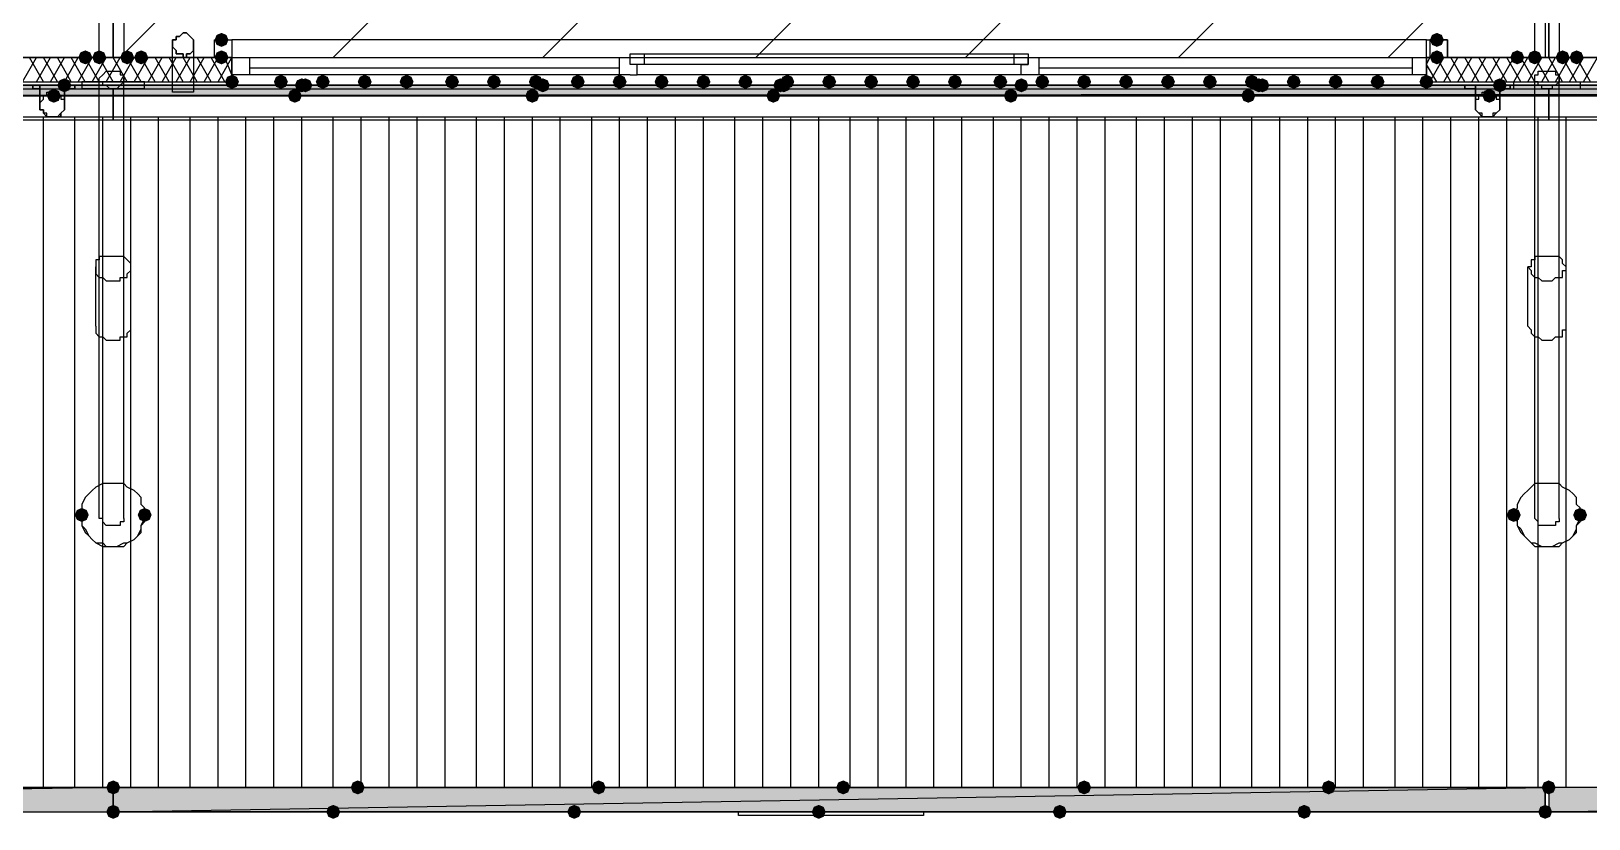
# Model space of a CAD drawing. Header units: millimetres. Extents: x 0 to 420, y 0 to 297.
# Drawn here: x 136.5 to 155.38, y 110.74 to 120.29 of the extents above; entities that cross this region are included whole.
import ezdxf

# ---------------------------------------------------------------- set-up
doc = ezdxf.new("R2010")
doc.units = ezdxf.units.MM
doc.layers.get('0').update_dxf_attribs({"linetype": 'CONTINUOUS'})

msp = doc.modelspace()

# ---------------------------------------------------------------- hatches: boundary and pattern name
at = {"true_color": 0x000007}
for points in [[(138.895667, 120.184333), (138.870796, 120.124537), (138.811, 120.099667), (138.751204, 120.124537), (138.726333, 120.184333), (138.751204, 120.244129), (138.811, 120.269), (138.870796, 120.244129)], [(153.627667, 120.184333), (153.602796, 120.124537), (153.543, 120.099667), (153.483204, 120.124537), (153.458333, 120.184333), (153.483204, 120.244129), (153.543, 120.269), (153.602796, 120.244129)], [(137.244667, 119.972667), (137.219796, 119.912871), (137.16, 119.888), (137.100204, 119.912871), (137.075333, 119.972667), (137.100204, 120.032462), (137.16, 120.057333), (137.219796, 120.032463)], [(137.414, 119.972667), (137.389129, 119.912871), (137.329333, 119.888), (137.269538, 119.912871), (137.244667, 119.972667), (137.269537, 120.032462), (137.329333, 120.057333), (137.389129, 120.032463)], [(137.752667, 119.972667), (137.727796, 119.912871), (137.668, 119.888), (137.608204, 119.912871), (137.583333, 119.972667), (137.608204, 120.032462), (137.668, 120.057333), (137.727796, 120.032463)], [(137.922, 119.972667), (137.897129, 119.912871), (137.837333, 119.888), (137.777538, 119.912871), (137.752667, 119.972667), (137.777537, 120.032462), (137.837333, 120.057333), (137.897129, 120.032463)], [(138.895667, 119.972667), (138.870796, 119.912871), (138.811, 119.888), (138.751204, 119.912871), (138.726333, 119.972667), (138.751204, 120.032462), (138.811, 120.057333), (138.870796, 120.032463)], [(153.627667, 119.972667), (153.602796, 119.912871), (153.543, 119.888), (153.483204, 119.912871), (153.458333, 119.972667), (153.483204, 120.032462), (153.543, 120.057333), (153.602796, 120.032463)], [(154.601333, 119.972667), (154.576462, 119.912871), (154.516667, 119.888), (154.456871, 119.912871), (154.432, 119.972667), (154.456871, 120.032462), (154.516667, 120.057333), (154.576462, 120.032463)], [(154.813, 119.972667), (154.788129, 119.912871), (154.728333, 119.888), (154.668538, 119.912871), (154.643667, 119.972667), (154.668537, 120.032462), (154.728333, 120.057333), (154.788129, 120.032463)], [(155.151667, 119.972667), (155.126796, 119.912871), (155.067, 119.888), (155.007204, 119.912871), (154.982333, 119.972667), (155.007204, 120.032462), (155.067, 120.057333), (155.126796, 120.032463)], [(155.321, 119.972667), (155.296129, 119.912871), (155.236333, 119.888), (155.176538, 119.912871), (155.151667, 119.972667), (155.176537, 120.032462), (155.236333, 120.057333), (155.296129, 120.032463)], [(139.022667, 119.676333), (138.997796, 119.616537), (138.938, 119.591667), (138.878204, 119.616537), (138.853333, 119.676333), (138.878204, 119.736129), (138.938, 119.761), (138.997796, 119.736129)], [(139.615333, 119.676333), (139.590463, 119.616537), (139.530667, 119.591667), (139.470871, 119.616537), (139.446, 119.676333), (139.470871, 119.736129), (139.530667, 119.761), (139.590462, 119.736129)], [(140.123333, 119.676333), (140.098463, 119.616537), (140.038667, 119.591667), (139.978871, 119.616537), (139.954, 119.676333), (139.978871, 119.736129), (140.038667, 119.761), (140.098462, 119.736129)], [(140.631333, 119.676333), (140.606462, 119.616537), (140.546667, 119.591667), (140.486871, 119.616537), (140.462, 119.676333), (140.486871, 119.736129), (140.546667, 119.761), (140.606462, 119.736129)], [(141.139333, 119.676333), (141.114463, 119.616537), (141.054667, 119.591667), (140.994871, 119.616537), (140.97, 119.676333), (140.994871, 119.736129), (141.054667, 119.761), (141.114462, 119.736129)], [(141.689667, 119.676333), (141.664796, 119.616537), (141.605, 119.591667), (141.545204, 119.616537), (141.520333, 119.676333), (141.545204, 119.736129), (141.605, 119.761), (141.664796, 119.736129)], [(142.197667, 119.676333), (142.172796, 119.616537), (142.113, 119.591667), (142.053204, 119.616537), (142.028333, 119.676333), (142.053204, 119.736129), (142.113, 119.761), (142.172796, 119.736129)], [(142.705667, 119.676333), (142.680796, 119.616537), (142.621, 119.591667), (142.561204, 119.616537), (142.536333, 119.676333), (142.561204, 119.736129), (142.621, 119.761), (142.680796, 119.736129)], [(143.213667, 119.676333), (143.188796, 119.616537), (143.129, 119.591667), (143.069204, 119.616537), (143.044333, 119.676333), (143.069204, 119.736129), (143.129, 119.761), (143.188796, 119.736129)], [(143.721667, 119.676333), (143.696796, 119.616537), (143.637, 119.591667), (143.577204, 119.616537), (143.552333, 119.676333), (143.577204, 119.736129), (143.637, 119.761), (143.696796, 119.736129)], [(144.229667, 119.676333), (144.204796, 119.616537), (144.145, 119.591667), (144.085204, 119.616537), (144.060333, 119.676333), (144.085204, 119.736129), (144.145, 119.761), (144.204796, 119.736129)], [(144.737667, 119.676333), (144.712796, 119.616537), (144.653, 119.591667), (144.593204, 119.616537), (144.568333, 119.676333), (144.593204, 119.736129), (144.653, 119.761), (144.712796, 119.736129)], [(145.245667, 119.676333), (145.220796, 119.616537), (145.161, 119.591667), (145.101204, 119.616537), (145.076333, 119.676333), (145.101204, 119.736129), (145.161, 119.761), (145.220796, 119.736129)], [(145.753667, 119.676333), (145.728796, 119.616537), (145.669, 119.591667), (145.609204, 119.616537), (145.584333, 119.676333), (145.609204, 119.736129), (145.669, 119.761), (145.728796, 119.736129)], [(146.261667, 119.676333), (146.236796, 119.616537), (146.177, 119.591667), (146.117204, 119.616537), (146.092333, 119.676333), (146.117204, 119.736129), (146.177, 119.761), (146.236796, 119.736129)], [(146.769667, 119.676333), (146.744796, 119.616537), (146.685, 119.591667), (146.625204, 119.616537), (146.600333, 119.676333), (146.625204, 119.736129), (146.685, 119.761), (146.744796, 119.736129)], [(147.277667, 119.676333), (147.252796, 119.616537), (147.193, 119.591667), (147.133204, 119.616537), (147.108333, 119.676333), (147.133204, 119.736129), (147.193, 119.761), (147.252796, 119.736129)], [(147.785667, 119.676333), (147.760796, 119.616537), (147.701, 119.591667), (147.641204, 119.616537), (147.616333, 119.676333), (147.641204, 119.736129), (147.701, 119.761), (147.760796, 119.736129)], [(148.336, 119.676333), (148.311129, 119.616537), (148.251333, 119.591667), (148.191538, 119.616537), (148.166667, 119.676333), (148.191537, 119.736129), (148.251333, 119.761), (148.311129, 119.736129)], [(148.844, 119.676333), (148.819129, 119.616537), (148.759333, 119.591667), (148.699538, 119.616537), (148.674667, 119.676333), (148.699537, 119.736129), (148.759333, 119.761), (148.819129, 119.736129)], [(149.352, 119.676333), (149.327129, 119.616537), (149.267333, 119.591667), (149.207538, 119.616537), (149.182667, 119.676333), (149.207537, 119.736129), (149.267333, 119.761), (149.327129, 119.736129)], [(149.86, 119.676333), (149.835129, 119.616537), (149.775333, 119.591667), (149.715538, 119.616537), (149.690667, 119.676333), (149.715537, 119.736129), (149.775333, 119.761), (149.835129, 119.736129)], [(150.368, 119.676333), (150.343129, 119.616537), (150.283333, 119.591667), (150.223538, 119.616537), (150.198667, 119.676333), (150.223537, 119.736129), (150.283333, 119.761), (150.343129, 119.736129)], [(150.876, 119.676333), (150.851129, 119.616537), (150.791333, 119.591667), (150.731538, 119.616537), (150.706667, 119.676333), (150.731537, 119.736129), (150.791333, 119.761), (150.851129, 119.736129)], [(151.384, 119.676333), (151.359129, 119.616537), (151.299333, 119.591667), (151.239538, 119.616537), (151.214667, 119.676333), (151.239537, 119.736129), (151.299333, 119.761), (151.359129, 119.736129)], [(151.892, 119.676333), (151.867129, 119.616537), (151.807333, 119.591667), (151.747538, 119.616537), (151.722667, 119.676333), (151.747537, 119.736129), (151.807333, 119.761), (151.867129, 119.736129)], [(152.4, 119.676333), (152.375129, 119.616537), (152.315333, 119.591667), (152.255538, 119.616537), (152.230667, 119.676333), (152.255537, 119.736129), (152.315333, 119.761), (152.375129, 119.736129)], [(152.908, 119.676333), (152.883129, 119.616537), (152.823333, 119.591667), (152.763537, 119.616537), (152.738667, 119.676333), (152.763537, 119.736129), (152.823333, 119.761), (152.883129, 119.736129)], [(153.500667, 119.676333), (153.475796, 119.616537), (153.416, 119.591667), (153.356204, 119.616537), (153.331333, 119.676333), (153.356204, 119.736129), (153.416, 119.761), (153.475796, 119.736129)], [(137.202333, 114.427), (137.177462, 114.367204), (137.117667, 114.342333), (137.057871, 114.367204), (137.033, 114.427), (137.057871, 114.486796), (137.117667, 114.511667), (137.177462, 114.486796)], [(137.964333, 114.427), (137.939463, 114.367204), (137.879667, 114.342333), (137.819871, 114.367204), (137.795, 114.427), (137.819871, 114.486796), (137.879667, 114.511667), (137.939462, 114.486796)], [(154.559, 114.427), (154.534129, 114.367204), (154.474333, 114.342333), (154.414537, 114.367204), (154.389667, 114.427), (154.414537, 114.486796), (154.474333, 114.511667), (154.534129, 114.486796)], [(155.363333, 114.427), (155.338462, 114.367204), (155.278667, 114.342333), (155.218871, 114.367204), (155.194, 114.427), (155.218871, 114.486796), (155.278667, 114.511667), (155.338462, 114.486796)]]:
    msp.add_hatch(color=0, dxfattribs=at).paths.add_polyline_path(points, flags=0)
at = {"true_color": 0x0000fe}
for points in [[(136.990667, 119.634), (136.965796, 119.574204), (136.906, 119.549333), (136.846204, 119.574204), (136.821333, 119.634), (136.846204, 119.693796), (136.906, 119.718667), (136.965796, 119.693796)], [(136.990667, 119.634), (136.965796, 119.574204), (136.906, 119.549333), (136.846204, 119.574204), (136.821333, 119.634), (136.846204, 119.693796), (136.906, 119.718667), (136.965796, 119.693796)], [(136.990667, 119.634), (136.965796, 119.574204), (136.906, 119.549333), (136.846204, 119.574204), (136.821333, 119.634), (136.846204, 119.693796), (136.906, 119.718667), (136.965796, 119.693796)], [(139.869333, 119.634), (139.844463, 119.574204), (139.784667, 119.549333), (139.724871, 119.574204), (139.7, 119.634), (139.724871, 119.693796), (139.784667, 119.718667), (139.844462, 119.693796)], [(139.911667, 119.634), (139.886796, 119.574204), (139.827, 119.549333), (139.767204, 119.574204), (139.742333, 119.634), (139.767204, 119.693796), (139.827, 119.718667), (139.886796, 119.693796)], [(139.911667, 119.634), (139.886796, 119.574204), (139.827, 119.549333), (139.767204, 119.574204), (139.742333, 119.634), (139.767204, 119.693796), (139.827, 119.718667), (139.886796, 119.693796)], [(142.790333, 119.634), (142.765463, 119.574204), (142.705667, 119.549333), (142.645871, 119.574204), (142.621, 119.634), (142.645871, 119.693796), (142.705667, 119.718667), (142.765462, 119.693796)], [(142.790333, 119.634), (142.765463, 119.574204), (142.705667, 119.549333), (142.645871, 119.574204), (142.621, 119.634), (142.645871, 119.693796), (142.705667, 119.718667), (142.765462, 119.693796)], [(142.790333, 119.634), (142.765463, 119.574204), (142.705667, 119.549333), (142.645871, 119.574204), (142.621, 119.634), (142.645871, 119.693796), (142.705667, 119.718667), (142.765462, 119.693796)], [(145.669, 119.634), (145.644129, 119.574204), (145.584333, 119.549333), (145.524538, 119.574204), (145.499667, 119.634), (145.524537, 119.693796), (145.584333, 119.718667), (145.644129, 119.693796)], [(145.711333, 119.634), (145.686462, 119.574204), (145.626667, 119.549333), (145.566871, 119.574204), (145.542, 119.634), (145.566871, 119.693796), (145.626667, 119.718667), (145.686462, 119.693796)], [(145.711333, 119.634), (145.686462, 119.574204), (145.626667, 119.549333), (145.566871, 119.574204), (145.542, 119.634), (145.566871, 119.693796), (145.626667, 119.718667), (145.686462, 119.693796)], [(148.59, 119.634), (148.565129, 119.574204), (148.505333, 119.549333), (148.445538, 119.574204), (148.420667, 119.634), (148.445537, 119.693796), (148.505333, 119.718667), (148.565129, 119.693796)], [(148.59, 119.634), (148.565129, 119.574204), (148.505333, 119.549333), (148.445538, 119.574204), (148.420667, 119.634), (148.445537, 119.693796), (148.505333, 119.718667), (148.565129, 119.693796)], [(148.59, 119.634), (148.565129, 119.574204), (148.505333, 119.549333), (148.445538, 119.574204), (148.420667, 119.634), (148.445537, 119.693796), (148.505333, 119.718667), (148.565129, 119.693796)], [(151.468667, 119.634), (151.443796, 119.574204), (151.384, 119.549333), (151.324204, 119.574204), (151.299333, 119.634), (151.324204, 119.693796), (151.384, 119.718667), (151.443796, 119.693796)], [(151.511, 119.634), (151.486129, 119.574204), (151.426333, 119.549333), (151.366538, 119.574204), (151.341667, 119.634), (151.366537, 119.693796), (151.426333, 119.718667), (151.486129, 119.693796)], [(151.511, 119.634), (151.486129, 119.574204), (151.426333, 119.549333), (151.366538, 119.574204), (151.341667, 119.634), (151.366537, 119.693796), (151.426333, 119.718667), (151.486129, 119.693796)], [(154.389667, 119.634), (154.364796, 119.574204), (154.305, 119.549333), (154.245204, 119.574204), (154.220333, 119.634), (154.245204, 119.693796), (154.305, 119.718667), (154.364796, 119.693796)], [(154.389667, 119.634), (154.364796, 119.574204), (154.305, 119.549333), (154.245204, 119.574204), (154.220333, 119.634), (154.245204, 119.693796), (154.305, 119.718667), (154.364796, 119.693796)], [(154.389667, 119.634), (154.364796, 119.574204), (154.305, 119.549333), (154.245204, 119.574204), (154.220333, 119.634), (154.245204, 119.693796), (154.305, 119.718667), (154.364796, 119.693796)], [(136.863667, 119.507), (136.838796, 119.447204), (136.779, 119.422333), (136.719204, 119.447204), (136.694333, 119.507), (136.719204, 119.566796), (136.779, 119.591667), (136.838796, 119.566796)], [(139.784667, 119.507), (139.759796, 119.447204), (139.7, 119.422333), (139.640204, 119.447204), (139.615333, 119.507), (139.640204, 119.566796), (139.7, 119.591667), (139.759796, 119.566796)], [(142.663333, 119.507), (142.638463, 119.447204), (142.578667, 119.422333), (142.518871, 119.447204), (142.494, 119.507), (142.518871, 119.566796), (142.578667, 119.591667), (142.638462, 119.566796)], [(145.584333, 119.507), (145.559463, 119.447204), (145.499667, 119.422333), (145.439871, 119.447204), (145.415, 119.507), (145.439871, 119.566796), (145.499667, 119.591667), (145.559462, 119.566796)], [(148.463, 119.507), (148.438129, 119.447204), (148.378333, 119.422333), (148.318537, 119.447204), (148.293667, 119.507), (148.318537, 119.566796), (148.378333, 119.591667), (148.438129, 119.566796)], [(151.341667, 119.507), (151.316796, 119.447204), (151.257, 119.422333), (151.197204, 119.447204), (151.172333, 119.507), (151.197204, 119.566796), (151.257, 119.591667), (151.316796, 119.566796)], [(154.262667, 119.507), (154.237796, 119.447204), (154.178, 119.422333), (154.118204, 119.447204), (154.093333, 119.507), (154.118204, 119.566796), (154.178, 119.591667), (154.237796, 119.566796)], [(137.583333, 111.125), (137.558463, 111.065204), (137.498667, 111.040333), (137.438871, 111.065204), (137.414, 111.125), (137.438871, 111.184796), (137.498667, 111.209667), (137.558462, 111.184796)], [(137.583333, 111.125), (137.558463, 111.065204), (137.498667, 111.040333), (137.438871, 111.065204), (137.414, 111.125), (137.438871, 111.184796), (137.498667, 111.209667), (137.558462, 111.184796)], [(140.546667, 111.125), (140.521796, 111.065204), (140.462, 111.040333), (140.402204, 111.065204), (140.377333, 111.125), (140.402204, 111.184796), (140.462, 111.209667), (140.521796, 111.184796)], [(143.467667, 111.125), (143.442796, 111.065204), (143.383, 111.040333), (143.323204, 111.065204), (143.298333, 111.125), (143.323204, 111.184796), (143.383, 111.209667), (143.442796, 111.184796)], [(146.431, 111.125), (146.406129, 111.065204), (146.346333, 111.040333), (146.286538, 111.065204), (146.261667, 111.125), (146.286537, 111.184796), (146.346333, 111.209667), (146.406129, 111.184796)], [(149.352, 111.125), (149.327129, 111.065204), (149.267333, 111.040333), (149.207538, 111.065204), (149.182667, 111.125), (149.207537, 111.184796), (149.267333, 111.209667), (149.327129, 111.184796)], [(152.315333, 111.125), (152.290462, 111.065204), (152.230667, 111.040333), (152.170871, 111.065204), (152.146, 111.125), (152.170871, 111.184796), (152.230667, 111.209667), (152.290462, 111.184796)], [(154.982333, 111.125), (154.957462, 111.065204), (154.897667, 111.040333), (154.837871, 111.065204), (154.813, 111.125), (154.837871, 111.184796), (154.897667, 111.209667), (154.957462, 111.184796)], [(154.982333, 111.125), (154.957462, 111.065204), (154.897667, 111.040333), (154.837871, 111.065204), (154.813, 111.125), (154.837871, 111.184796), (154.897667, 111.209667), (154.957462, 111.184796)], [(137.583333, 110.828667), (137.558463, 110.768871), (137.498667, 110.744), (137.438871, 110.768871), (137.414, 110.828667), (137.438871, 110.888462), (137.498667, 110.913333), (137.558462, 110.888463)], [(137.583333, 110.828667), (137.558463, 110.768871), (137.498667, 110.744), (137.438871, 110.768871), (137.414, 110.828667), (137.438871, 110.888462), (137.498667, 110.913333), (137.558462, 110.888463)], [(140.250333, 110.828667), (140.225463, 110.768871), (140.165667, 110.744), (140.105871, 110.768871), (140.081, 110.828667), (140.105871, 110.888462), (140.165667, 110.913333), (140.225462, 110.888463)], [(143.171333, 110.828667), (143.146462, 110.768871), (143.086667, 110.744), (143.026871, 110.768871), (143.002, 110.828667), (143.026871, 110.888462), (143.086667, 110.913333), (143.146462, 110.888463)], [(146.134667, 110.828667), (146.109796, 110.768871), (146.05, 110.744), (145.990204, 110.768871), (145.965333, 110.828667), (145.990204, 110.888462), (146.05, 110.913333), (146.109796, 110.888463)], [(149.055667, 110.828667), (149.030796, 110.768871), (148.971, 110.744), (148.911204, 110.768871), (148.886333, 110.828667), (148.911204, 110.888462), (148.971, 110.913333), (149.030796, 110.888463)], [(152.019, 110.828667), (151.994129, 110.768871), (151.934333, 110.744), (151.874538, 110.768871), (151.849667, 110.828667), (151.874537, 110.888462), (151.934333, 110.913333), (151.994129, 110.888463)], [(154.94, 110.828667), (154.915129, 110.768871), (154.855333, 110.744), (154.795538, 110.768871), (154.770667, 110.828667), (154.795537, 110.888462), (154.855333, 110.913333), (154.915129, 110.888463)]]:
    msp.add_hatch(color=0, dxfattribs=at).paths.add_polyline_path(points, flags=0)
at = {"true_color": 0x000007}
h = msp.add_hatch(color=0, dxfattribs=at)
h.paths.add_polyline_path([(381.550333, 119.507), (119.507, 119.507), (381.550333, 119.634)], flags=0)
h.paths.add_polyline_path([(119.507, 119.507), (381.550333, 119.634), (119.507, 119.634)], flags=0)
h = msp.add_hatch(color=0, dxfattribs=at)
h.paths.add_polyline_path([(119.507, 111.125), (137.498667, 111.125), (119.507, 110.828667)], flags=0)
h.paths.add_polyline_path([(137.498667, 111.125), (119.507, 110.828667), (137.498667, 110.828667)], flags=0)
h = msp.add_hatch(color=0, dxfattribs=at)
h.paths.add_polyline_path([(154.855333, 110.828667), (137.498667, 110.828667), (154.855333, 111.125)], flags=0)
h.paths.add_polyline_path([(137.498667, 110.828667), (154.855333, 111.125), (137.498667, 111.125)], flags=0)
h = msp.add_hatch(color=0, dxfattribs=at)
h.paths.add_polyline_path([(172.254333, 110.828667), (154.897667, 110.828667), (172.254333, 111.125)], flags=0)
h.paths.add_polyline_path([(154.897667, 110.828667), (172.254333, 111.125), (154.897667, 111.125)], flags=0)

# ---------------------------------------------------------------- linework, layer by layer
at = {"color": 0, "true_color": 0x000007}
for points in [[(392.938, 236.601), (258.868333, 236.601), (258.868333, 205.613), (242.189, 205.613), (242.189, 236.601), (108.161667, 236.601), (108.161667, 119.972667), (242.189, 119.972667), (242.189, 150.960667), (258.868333, 150.960667), (258.868333, 119.972667), (392.938, 119.972667)], [(137.837333, 120.692333), (137.117667, 120.692333), (137.117667, 120.65), (137.498667, 120.65), (137.498667, 119.972667), (137.117667, 119.972667), (137.837333, 119.972667), (137.498667, 119.972667), (137.498667, 120.65), (137.837333, 120.65)], [(155.236333, 120.692333), (154.516667, 120.692333), (154.516667, 120.65), (154.855333, 120.65), (154.855333, 119.972667), (154.516667, 119.972667), (155.236333, 119.972667), (154.897667, 119.972667), (154.897667, 120.65), (155.236333, 120.65)], [(138.472333, 120.142), (138.472333, 120.184333), (138.43, 120.226667), (138.387667, 120.269), (138.345333, 120.269), (138.303, 120.226667), (138.260667, 120.226667), (138.260667, 120.184333), (138.218333, 120.184333), (138.218333, 120.142), (138.218333, 120.099667), (138.260667, 120.057333), (138.260667, 120.015), (138.303, 120.015), (138.345333, 120.015), (138.345333, 119.972667), (138.387667, 119.972667), (138.387667, 120.015), (138.43, 120.015), (138.472333, 120.057333), (138.472333, 120.099667), (138.472333, 120.142), (138.472333, 120.099667), (138.472333, 120.057333), (138.43, 120.015), (138.387667, 120.015), (138.387667, 119.972667), (138.345333, 119.972667), (138.345333, 120.015), (138.303, 120.015), (138.260667, 120.015), (138.260667, 120.057333), (138.218333, 120.099667), (138.218333, 120.142), (138.218333, 120.184333), (138.260667, 120.184333), (138.260667, 120.226667), (138.303, 120.226667), (138.345333, 120.269), (138.387667, 120.269), (138.43, 120.226667), (138.472333, 120.184333)], [(138.218333, 120.142), (138.218333, 120.184333), (138.260667, 120.184333), (138.260667, 120.226667), (138.303, 120.226667), (138.345333, 120.269), (138.387667, 120.269), (138.43, 120.226667), (138.472333, 120.184333), (138.472333, 120.142), (138.472333, 120.099667), (138.472333, 120.057333), (138.43, 120.015), (138.387667, 120.015), (138.387667, 119.972667), (138.345333, 119.972667), (138.345333, 120.015), (138.303, 120.015), (138.260667, 120.015), (138.260667, 120.057333), (138.218333, 120.099667)], [(138.726333, 120.184333), (138.938, 120.184333), (138.938, 119.972667), (138.726333, 119.972667), (138.726333, 120.184333), (138.938, 120.184333), (138.938, 119.972667), (138.726333, 119.972667)], [(153.416, 120.184333), (153.67, 120.184333), (153.67, 119.972667), (153.416, 119.972667)], [(153.458333, 120.184333), (153.458333, 119.972667), (153.67, 119.972667), (153.67, 120.184333)], [(138.938, 119.972667), (138.938, 119.761)], [(143.764, 120.015), (143.933333, 120.015), (143.933333, 119.888), (143.764, 119.888)], [(148.59, 119.888), (148.420667, 119.888), (148.420667, 120.015), (148.59, 120.015)], [(153.416, 119.972667), (153.416, 119.761)], [(137.498667, 119.803333), (137.541, 119.803333), (137.583333, 119.803333), (137.583333, 119.761), (137.625667, 119.761), (137.625667, 119.718667), (137.625667, 119.676333), (137.583333, 119.634), (137.541, 119.591667), (137.498667, 119.591667), (137.456333, 119.591667), (137.414, 119.634), (137.371667, 119.634), (137.371667, 119.676333), (137.329333, 119.676333), (137.329333, 119.718667), (137.371667, 119.761), (137.414, 119.803333), (137.456333, 119.803333)], [(154.897667, 119.803333), (154.94, 119.803333), (154.982333, 119.803333), (154.982333, 119.761), (155.024667, 119.761), (155.024667, 119.718667), (155.024667, 119.676333), (154.982333, 119.634), (154.94, 119.634), (154.94, 119.591667), (154.897667, 119.591667), (154.855333, 119.591667), (154.813, 119.591667), (154.813, 119.634), (154.770667, 119.634), (154.770667, 119.676333), (154.728333, 119.676333), (154.728333, 119.718667), (154.728333, 119.761), (154.770667, 119.761), (154.770667, 119.803333), (154.813, 119.803333), (154.855333, 119.803333)], [(381.550333, 119.507), (119.507, 119.507), (381.550333, 119.634)], [(119.507, 119.507), (381.550333, 119.634), (119.507, 119.634)], [(119.507, 119.591667), (137.498667, 119.591667), (137.498667, 119.210667), (119.507, 119.210667)], [(137.033, 119.634), (137.033, 119.591667), (136.906, 119.591667), (136.906, 119.38), (136.906, 119.337667), (136.863667, 119.295333), (136.863667, 119.253), (136.821333, 119.253), (136.779, 119.253), (136.736667, 119.253), (136.694333, 119.253), (136.652, 119.295333), (136.652, 119.337667), (136.609667, 119.337667), (136.609667, 119.38), (136.609667, 119.591667), (136.525, 119.591667), (136.525, 119.634), (136.609667, 119.634), (136.609667, 119.38), (136.609667, 119.337667), (136.652, 119.337667), (136.652, 119.295333), (136.694333, 119.253), (136.736667, 119.253), (136.779, 119.253), (136.821333, 119.253), (136.863667, 119.253), (136.863667, 119.295333), (136.906, 119.337667), (136.906, 119.38), (136.906, 119.634), (137.033, 119.634), (137.033, 119.591667), (136.906, 119.591667), (136.906, 119.38), (136.906, 119.337667), (136.863667, 119.295333), (136.863667, 119.253), (136.821333, 119.253), (136.779, 119.253), (136.736667, 119.253), (136.694333, 119.253), (136.652, 119.295333), (136.652, 119.337667), (136.609667, 119.337667), (136.609667, 119.38), (136.609667, 119.591667), (136.525, 119.591667), (136.525, 119.634), (136.609667, 119.634), (136.609667, 119.38), (136.609667, 119.337667), (136.652, 119.337667), (136.652, 119.295333), (136.694333, 119.253), (136.736667, 119.253), (136.779, 119.253), (136.821333, 119.253), (136.863667, 119.253), (136.863667, 119.295333), (136.906, 119.337667), (136.906, 119.38), (136.906, 119.634), (137.033, 119.634), (136.906, 119.634), (136.906, 119.38), (136.906, 119.337667), (136.863667, 119.295333), (136.863667, 119.253), (136.821333, 119.253), (136.779, 119.253), (136.736667, 119.253), (136.694333, 119.253), (136.652, 119.295333), (136.652, 119.337667), (136.609667, 119.337667), (136.609667, 119.38), (136.609667, 119.634), (136.525, 119.634), (136.525, 119.591667), (136.609667, 119.591667), (136.609667, 119.38), (136.609667, 119.337667), (136.652, 119.337667), (136.652, 119.295333), (136.694333, 119.253), (136.736667, 119.253), (136.779, 119.253), (136.821333, 119.253), (136.863667, 119.253), (136.863667, 119.295333), (136.906, 119.337667), (136.906, 119.38), (136.906, 119.591667), (137.033, 119.591667)], [(137.033, 119.634), (137.033, 119.591667), (136.906, 119.591667), (136.906, 119.38), (136.906, 119.337667), (136.863667, 119.295333), (136.863667, 119.253), (136.821333, 119.253), (136.779, 119.253), (136.736667, 119.253), (136.694333, 119.253), (136.652, 119.295333), (136.652, 119.337667), (136.609667, 119.337667), (136.609667, 119.38), (136.609667, 119.591667), (136.525, 119.591667), (136.525, 119.634), (136.609667, 119.634), (136.609667, 119.38), (136.609667, 119.337667), (136.652, 119.337667), (136.652, 119.295333), (136.694333, 119.253), (136.736667, 119.253), (136.779, 119.253), (136.821333, 119.253), (136.863667, 119.253), (136.863667, 119.295333), (136.906, 119.337667), (136.906, 119.38), (136.906, 119.634), (137.033, 119.634), (137.033, 119.591667), (136.906, 119.591667), (136.906, 119.38), (136.906, 119.337667), (136.863667, 119.295333), (136.863667, 119.253), (136.821333, 119.253), (136.779, 119.253), (136.736667, 119.253), (136.694333, 119.253), (136.652, 119.295333), (136.652, 119.337667), (136.609667, 119.337667), (136.609667, 119.38), (136.609667, 119.591667), (136.525, 119.591667), (136.525, 119.634), (136.609667, 119.634), (136.609667, 119.38), (136.609667, 119.337667), (136.652, 119.337667), (136.652, 119.295333), (136.694333, 119.253), (136.736667, 119.253), (136.779, 119.253), (136.821333, 119.253), (136.863667, 119.253), (136.863667, 119.295333), (136.906, 119.337667), (136.906, 119.38), (136.906, 119.634), (137.033, 119.634), (136.906, 119.634), (136.906, 119.38), (136.906, 119.337667), (136.863667, 119.295333), (136.863667, 119.253), (136.821333, 119.253), (136.779, 119.253), (136.736667, 119.253), (136.694333, 119.253), (136.652, 119.295333), (136.652, 119.337667), (136.609667, 119.337667), (136.609667, 119.38), (136.609667, 119.634), (136.525, 119.634), (136.525, 119.591667), (136.609667, 119.591667), (136.609667, 119.38), (136.609667, 119.337667), (136.652, 119.337667), (136.652, 119.295333), (136.694333, 119.253), (136.736667, 119.253), (136.779, 119.253), (136.821333, 119.253), (136.863667, 119.253), (136.863667, 119.295333), (136.906, 119.337667), (136.906, 119.38), (136.906, 119.591667), (137.033, 119.591667)], [(136.906, 119.38), (136.906, 119.337667), (136.863667, 119.295333), (136.821333, 119.253), (136.779, 119.253), (136.736667, 119.253), (136.694333, 119.253), (136.694333, 119.295333), (136.652, 119.295333), (136.652, 119.337667), (136.609667, 119.337667), (136.609667, 119.38), (136.609667, 119.422333), (136.652, 119.464667), (136.652, 119.507), (136.694333, 119.507), (136.694333, 119.549333), (136.736667, 119.549333), (136.779, 119.549333), (136.821333, 119.549333), (136.863667, 119.507), (136.863667, 119.464667), (136.906, 119.464667), (136.906, 119.422333)], [(136.609667, 119.38), (136.609667, 119.422333), (136.652, 119.464667), (136.652, 119.507), (136.694333, 119.507), (136.694333, 119.549333), (136.736667, 119.549333), (136.779, 119.549333), (136.821333, 119.549333), (136.863667, 119.507), (136.863667, 119.464667), (136.906, 119.464667), (136.906, 119.422333), (136.906, 119.38), (136.906, 119.337667), (136.863667, 119.295333), (136.821333, 119.253), (136.779, 119.253), (136.736667, 119.253), (136.694333, 119.253), (136.694333, 119.295333), (136.652, 119.295333), (136.652, 119.337667), (136.609667, 119.337667)], [(136.609667, 119.38), (136.609667, 119.422333), (136.652, 119.464667), (136.652, 119.507), (136.694333, 119.507), (136.694333, 119.549333), (136.736667, 119.549333), (136.779, 119.549333), (136.821333, 119.549333), (136.863667, 119.507), (136.863667, 119.464667), (136.906, 119.464667), (136.906, 119.422333), (136.906, 119.38), (136.906, 119.337667), (136.863667, 119.295333), (136.821333, 119.253), (136.779, 119.253), (136.736667, 119.253), (136.694333, 119.253), (136.694333, 119.295333), (136.652, 119.295333), (136.652, 119.337667), (136.609667, 119.337667)], [(137.498667, 119.591667), (154.897667, 119.591667), (154.897667, 119.210667), (137.498667, 119.210667)], [(138.472333, 119.591667), (138.472333, 119.549333), (138.43, 119.549333), (138.387667, 119.549333), (138.345333, 119.549333), (138.303, 119.549333), (138.260667, 119.549333), (138.218333, 119.549333), (138.218333, 119.591667), (138.260667, 119.591667), (138.303, 119.591667), (138.345333, 119.591667), (138.387667, 119.591667), (138.43, 119.591667)], [(154.432, 119.634), (154.432, 119.591667), (154.305, 119.591667), (154.305, 119.38), (154.305, 119.337667), (154.262667, 119.295333), (154.220333, 119.253), (154.178, 119.253), (154.135667, 119.253), (154.093333, 119.253), (154.051, 119.295333), (154.008667, 119.337667), (154.008667, 119.38), (154.008667, 119.591667), (153.881667, 119.591667), (153.881667, 119.634), (154.008667, 119.634), (154.008667, 119.38), (154.008667, 119.337667), (154.051, 119.295333), (154.093333, 119.253), (154.135667, 119.253), (154.178, 119.253), (154.220333, 119.253), (154.262667, 119.295333), (154.305, 119.337667), (154.305, 119.38), (154.305, 119.634), (154.432, 119.634), (154.432, 119.591667), (154.305, 119.591667), (154.305, 119.38), (154.305, 119.337667), (154.262667, 119.295333), (154.220333, 119.253), (154.178, 119.253), (154.135667, 119.253), (154.093333, 119.253), (154.051, 119.295333), (154.008667, 119.337667), (154.008667, 119.38), (154.008667, 119.591667), (153.881667, 119.591667), (153.881667, 119.634), (154.008667, 119.634), (154.008667, 119.38), (154.008667, 119.337667), (154.051, 119.295333), (154.093333, 119.253), (154.135667, 119.253), (154.178, 119.253), (154.220333, 119.253), (154.262667, 119.295333), (154.305, 119.337667), (154.305, 119.38), (154.305, 119.634), (154.432, 119.634), (154.305, 119.634), (154.305, 119.38), (154.305, 119.337667), (154.262667, 119.295333), (154.220333, 119.253), (154.178, 119.253), (154.135667, 119.253), (154.093333, 119.253), (154.051, 119.295333), (154.008667, 119.337667), (154.008667, 119.38), (154.008667, 119.634), (153.881667, 119.634), (153.881667, 119.591667), (154.008667, 119.591667), (154.008667, 119.38), (154.008667, 119.337667), (154.051, 119.295333), (154.093333, 119.253), (154.135667, 119.253), (154.178, 119.253), (154.220333, 119.253), (154.262667, 119.295333), (154.305, 119.337667), (154.305, 119.38), (154.305, 119.591667), (154.432, 119.591667)], [(154.305, 119.38), (154.305, 119.337667), (154.262667, 119.295333), (154.220333, 119.295333), (154.220333, 119.253), (154.178, 119.253), (154.135667, 119.253), (154.093333, 119.253), (154.093333, 119.295333), (154.051, 119.295333), (154.008667, 119.337667), (154.008667, 119.38), (154.008667, 119.422333), (154.008667, 119.464667), (154.051, 119.464667), (154.051, 119.507), (154.093333, 119.507), (154.093333, 119.549333), (154.135667, 119.549333), (154.178, 119.549333), (154.220333, 119.549333), (154.220333, 119.507), (154.262667, 119.507), (154.262667, 119.464667), (154.305, 119.464667), (154.305, 119.422333)], [(154.008667, 119.38), (154.008667, 119.422333), (154.008667, 119.464667), (154.051, 119.464667), (154.051, 119.507), (154.093333, 119.507), (154.093333, 119.549333), (154.135667, 119.549333), (154.178, 119.549333), (154.220333, 119.549333), (154.220333, 119.507), (154.262667, 119.507), (154.262667, 119.464667), (154.305, 119.464667), (154.305, 119.422333), (154.305, 119.38), (154.305, 119.337667), (154.262667, 119.295333), (154.220333, 119.295333), (154.220333, 119.253), (154.178, 119.253), (154.135667, 119.253), (154.093333, 119.253), (154.093333, 119.295333), (154.051, 119.295333), (154.008667, 119.337667)], [(154.897667, 119.591667), (172.254333, 119.591667), (172.254333, 119.210667), (154.897667, 119.210667)], [(381.550333, 111.675333), (381.550333, 111.125), (119.507, 111.125), (119.507, 111.675333), (119.507, 118.660333), (119.507, 119.253), (381.550333, 119.253), (381.550333, 118.660333)], [(137.541, 117.559667), (137.498667, 117.559667), (137.456333, 117.559667), (137.414, 117.559667), (137.371667, 117.559667), (137.329333, 117.559667), (137.329333, 117.517333), (137.287, 117.517333), (137.287, 117.475), (137.287, 117.432667), (137.287, 117.390333), (137.287, 117.348), (137.329333, 117.305667), (137.371667, 117.305667), (137.414, 117.263333), (137.456333, 117.263333), (137.498667, 117.263333), (137.541, 117.263333), (137.583333, 117.263333), (137.583333, 117.305667), (137.625667, 117.305667), (137.668, 117.305667), (137.668, 117.348), (137.710333, 117.390333), (137.710333, 117.432667), (137.710333, 117.475), (137.668, 117.517333), (137.625667, 117.559667), (137.583333, 117.559667)], [(154.94, 117.559667), (154.897667, 117.559667), (154.855333, 117.559667), (154.813, 117.559667), (154.770667, 117.559667), (154.728333, 117.559667), (154.728333, 117.517333), (154.686, 117.517333), (154.686, 117.475), (154.686, 117.432667), (154.643667, 117.432667), (154.686, 117.390333), (154.686, 117.348), (154.728333, 117.305667), (154.770667, 117.305667), (154.813, 117.263333), (154.855333, 117.263333), (154.897667, 117.263333), (154.94, 117.263333), (154.982333, 117.305667), (155.024667, 117.305667), (155.067, 117.305667), (155.067, 117.348), (155.067, 117.390333), (155.109333, 117.390333), (155.109333, 117.432667), (155.067, 117.475), (155.067, 117.517333), (155.024667, 117.559667), (154.982333, 117.559667)], [(137.541, 114.808), (137.498667, 114.808), (137.414, 114.808), (137.371667, 114.808), (137.287, 114.765667), (137.244667, 114.723333), (137.202333, 114.681), (137.16, 114.638667), (137.117667, 114.554), (137.117667, 114.511667), (137.117667, 114.427), (137.117667, 114.384667), (137.117667, 114.3), (137.16, 114.257667), (137.202333, 114.173), (137.244667, 114.130667), (137.287, 114.088333), (137.371667, 114.088333), (137.414, 114.046), (137.498667, 114.046), (137.541, 114.046), (137.625667, 114.088333), (137.668, 114.088333), (137.752667, 114.130667), (137.795, 114.173), (137.837333, 114.257667), (137.837333, 114.3), (137.879667, 114.384667), (137.879667, 114.427), (137.879667, 114.511667), (137.837333, 114.554), (137.837333, 114.638667), (137.795, 114.681), (137.752667, 114.723333), (137.668, 114.765667), (137.625667, 114.808)], [(154.94, 114.808), (154.897667, 114.808), (154.813, 114.808), (154.728333, 114.808), (154.686, 114.765667), (154.643667, 114.723333), (154.601333, 114.681), (154.559, 114.638667), (154.516667, 114.554), (154.516667, 114.511667), (154.474333, 114.427), (154.516667, 114.384667), (154.516667, 114.3), (154.559, 114.257667), (154.601333, 114.173), (154.643667, 114.130667), (154.686, 114.088333), (154.728333, 114.088333), (154.813, 114.046), (154.897667, 114.046), (154.94, 114.046), (155.024667, 114.088333), (155.067, 114.088333), (155.151667, 114.130667), (155.194, 114.173), (155.236333, 114.257667), (155.236333, 114.3), (155.278667, 114.384667), (155.278667, 114.427), (155.278667, 114.511667), (155.236333, 114.554), (155.236333, 114.638667), (155.194, 114.681), (155.151667, 114.723333), (155.067, 114.765667), (155.024667, 114.808)], [(119.507, 111.125), (137.498667, 111.125), (119.507, 110.828667)], [(137.498667, 111.125), (119.507, 110.828667), (137.498667, 110.828667)], [(154.855333, 110.828667), (137.498667, 110.828667), (154.855333, 111.125)], [(137.498667, 110.828667), (154.855333, 111.125), (137.498667, 111.125)], [(172.254333, 110.828667), (154.897667, 110.828667), (172.254333, 111.125)], [(154.897667, 110.828667), (172.254333, 111.125), (154.897667, 111.125)], [(172.254333, 111.125), (154.897667, 111.125), (154.897667, 110.828667), (172.254333, 110.828667)], [(145.076333, 110.786333), (145.076333, 110.828667), (147.32, 110.828667), (147.32, 110.786333)]]:
    msp.add_lwpolyline(points, close=True, dxfattribs=at)
at = {"color": 0, "true_color": 0x00002b}
for points in [[(108.161667, 154.432), (108.161667, 119.972667), (137.329333, 119.972667), (137.329333, 154.432)], [(137.625667, 154.432), (137.625667, 119.972667), (154.728333, 119.972667), (154.728333, 154.432)], [(172.127333, 154.432), (155.024667, 154.432), (155.024667, 119.972667), (172.127333, 119.972667)]]:
    msp.add_lwpolyline(points, close=True, dxfattribs=at)
at = {"color": 0, "true_color": 0x000001}
for points in [[(137.583334, 119.972666), (172.085001, 154.431999)], [(140.165668, 119.972666), (174.625001, 154.431999)], [(142.705668, 119.972666), (177.207334, 154.431999)], [(145.288001, 119.972666), (179.747334, 154.431999)], [(147.828001, 119.972666), (182.329668, 154.431999)], [(150.410334, 119.972666), (184.869668, 154.431999)], [(152.950334, 119.972666), (187.452001, 154.431999)]]:
    msp.add_lwpolyline(points, dxfattribs=at)
at = {"color": 0, "true_color": 0x000007}
for points in [[(137.498667, 120.692333), (137.498667, 119.972667)], [(154.897667, 120.692333), (154.897667, 119.972667)], [(138.218333, 119.591667), (138.218333, 120.142)], [(138.472333, 120.142), (138.472333, 119.591667)], [(146.177, 120.184333), (138.938, 120.184333), (138.938, 120.057333)], [(146.177, 120.184333), (138.938, 120.184333), (138.938, 120.057333)], [(153.416, 120.057333), (153.416, 120.184333), (146.177, 120.184333)], [(153.416, 120.057333), (153.416, 120.184333), (146.177, 120.184333)], [(138.938, 119.972667), (136.059333, 119.972667)], [(136.398, 119.676333), (136.567333, 119.972667)], [(136.652, 119.676333), (136.482667, 119.972667)], [(136.567333, 119.676333), (136.736667, 119.972667)], [(136.821333, 119.676333), (136.652, 119.972667)], [(136.736667, 119.676333), (136.906, 119.972667)], [(136.990667, 119.676333), (136.821333, 119.972667)], [(136.906, 119.676333), (137.075333, 119.972667)], [(137.16, 119.676333), (136.990667, 119.972667)], [(137.075333, 119.676333), (137.244667, 119.972667)], [(137.329333, 119.676333), (137.16, 119.972667)], [(137.244667, 119.676333), (137.414, 119.972667)], [(137.498667, 119.676333), (137.329333, 119.972667)], [(137.414, 119.676333), (137.583333, 119.972667)], [(137.668, 119.676333), (137.498667, 119.972667)], [(137.583333, 119.676333), (137.752667, 119.972667)], [(137.837333, 119.676333), (137.668, 119.972667)], [(137.752667, 119.676333), (137.922, 119.972667)], [(138.006667, 119.676333), (137.837333, 119.972667)], [(137.922, 119.676333), (138.091333, 119.972667)], [(138.176, 119.676333), (138.006667, 119.972667)], [(138.091333, 119.676333), (138.260667, 119.972667)], [(138.345333, 119.676333), (138.176, 119.972667)], [(138.260667, 119.676333), (138.43, 119.972667)], [(138.514667, 119.676333), (138.345333, 119.972667)], [(138.43, 119.676333), (138.599333, 119.972667)], [(138.684, 119.676333), (138.514667, 119.972667)], [(138.599333, 119.676333), (138.768667, 119.972667)], [(138.853333, 119.676333), (138.684, 119.972667)], [(138.768667, 119.676333), (138.938, 119.972667)], [(138.938, 119.761), (138.853333, 119.972667)], [(138.938, 120.057333), (138.938, 119.972667), (146.177, 119.972667)], [(138.938, 120.057333), (138.938, 119.972667), (146.177, 119.972667)], [(138.938, 119.676333), (138.938, 119.761), (138.938, 119.972667)], [(138.938, 119.972667), (153.416, 119.972667)], [(138.938, 119.972667), (139.149667, 119.972667), (139.149667, 119.761), (138.938, 119.761)], [(139.149667, 119.972667), (143.637, 119.972667)], [(143.764, 119.761), (143.637, 119.761), (143.637, 119.972667), (143.764, 119.972667)], [(143.764, 119.761), (143.848667, 119.761), (143.848667, 119.888), (143.764, 119.888), (143.764, 119.972667)], [(143.933333, 120.015), (148.420667, 120.015)], [(143.933333, 120.015), (148.420667, 120.015)], [(143.933333, 119.972667), (148.420667, 119.972667)], [(146.177, 119.972667), (153.416, 119.972667), (153.416, 120.057333)], [(146.177, 119.972667), (153.416, 119.972667), (153.416, 120.057333)], [(148.632333, 119.761), (148.505333, 119.761), (148.505333, 119.888), (148.59, 119.888), (148.59, 119.972667), (148.632333, 119.972667)], [(148.632333, 119.972667), (148.717, 119.972667), (148.717, 119.761), (148.632333, 119.761)], [(148.717, 119.972667), (153.246667, 119.972667)], [(153.416, 119.761), (153.246667, 119.761), (153.246667, 119.972667), (153.416, 119.972667)], [(153.416, 119.888), (153.458333, 119.972667)], [(153.416, 119.676333), (153.416, 119.761), (153.416, 119.972667)], [(156.337, 119.972667), (153.416, 119.972667)], [(153.458333, 119.676333), (153.627667, 119.972667)], [(153.712333, 119.676333), (153.543, 119.972667)], [(153.627667, 119.676333), (153.797, 119.972667)], [(153.881667, 119.676333), (153.712333, 119.972667)], [(153.797, 119.676333), (153.966333, 119.972667)], [(154.051, 119.676333), (153.881667, 119.972667)], [(153.966333, 119.676333), (154.135667, 119.972667)], [(154.220333, 119.676333), (154.051, 119.972667)], [(154.135667, 119.676333), (154.305, 119.972667)], [(154.389667, 119.676333), (154.220333, 119.972667)], [(154.305, 119.676333), (154.474333, 119.972667)], [(154.559, 119.676333), (154.389667, 119.972667)], [(154.474333, 119.676333), (154.643667, 119.972667)], [(154.728333, 119.676333), (154.559, 119.972667)], [(154.643667, 119.676333), (154.813, 119.972667)], [(154.897667, 119.676333), (154.728333, 119.972667)], [(154.813, 119.676333), (154.982333, 119.972667)], [(155.067, 119.676333), (154.897667, 119.972667)], [(154.982333, 119.676333), (155.151667, 119.972667)], [(155.236333, 119.676333), (155.067, 119.972667)], [(155.151667, 119.676333), (155.321, 119.972667)], [(155.405667, 119.676333), (155.236333, 119.972667)], [(155.321, 119.676333), (155.490333, 119.972667)], [(137.329333, 114.384667), (137.329333, 119.718667)], [(137.625667, 114.384667), (137.625667, 119.718667)], [(138.938, 119.676333), (138.938, 119.761)], [(139.149667, 119.845667), (143.637, 119.845667)], [(143.637, 119.761), (139.149667, 119.761)], [(148.505333, 119.761), (143.848667, 119.761)], [(148.420667, 119.888), (143.933333, 119.888)], [(148.717, 119.845667), (153.246667, 119.845667)], [(153.246667, 119.761), (148.717, 119.761)], [(153.543, 119.676333), (153.416, 119.888)], [(153.416, 119.676333), (153.416, 119.761)], [(154.728333, 114.384667), (154.728333, 119.718667)], [(155.024667, 114.384667), (155.024667, 119.718667)], [(381.846667, 119.634), (119.507, 119.634), (381.846667, 119.634), (119.507, 119.634)], [(381.550333, 119.634), (119.507, 119.634)], [(381.846667, 119.634), (381.550333, 119.634), (119.507, 119.634)], [(381.846667, 119.634), (119.507, 119.634), (119.507, 119.507)], [(136.059333, 119.676333), (138.938, 119.676333)], [(137.879667, 119.591667), (137.879667, 119.676333), (137.837333, 119.676333), (137.795, 119.676333), (137.752667, 119.676333), (137.668, 119.676333), (137.625667, 119.676333), (137.541, 119.676333), (137.498667, 119.676333), (137.414, 119.676333), (137.371667, 119.676333), (137.287, 119.676333), (137.244667, 119.676333), (137.202333, 119.676333), (137.16, 119.676333), (137.117667, 119.676333), (137.117667, 119.591667)], [(137.879667, 119.591667), (137.837333, 119.591667), (137.795, 119.591667), (137.752667, 119.591667), (137.668, 119.591667), (137.625667, 119.591667), (137.541, 119.591667), (137.498667, 119.591667), (137.414, 119.591667), (137.371667, 119.591667), (137.287, 119.591667), (137.244667, 119.591667), (137.202333, 119.591667), (137.16, 119.591667), (137.117667, 119.591667)], [(138.938, 119.676333), (138.938, 119.591667), (153.416, 119.591667), (153.416, 119.676333)], [(153.416, 119.676333), (156.337, 119.676333)], [(154.474333, 119.591667), (154.474333, 119.676333), (154.516667, 119.676333), (154.559, 119.676333), (154.601333, 119.676333), (154.643667, 119.676333), (154.686, 119.676333), (154.728333, 119.676333), (154.813, 119.676333), (154.897667, 119.676333), (154.94, 119.676333), (155.024667, 119.676333), (155.067, 119.676333), (155.151667, 119.676333), (155.194, 119.676333), (155.236333, 119.676333), (155.278667, 119.676333), (155.278667, 119.591667)], [(154.474333, 119.591667), (154.516667, 119.591667), (154.559, 119.591667), (154.601333, 119.591667), (154.643667, 119.591667), (154.686, 119.591667), (154.728333, 119.591667), (154.813, 119.591667), (154.897667, 119.591667), (154.94, 119.591667), (155.024667, 119.591667), (155.067, 119.591667), (155.151667, 119.591667), (155.194, 119.591667), (155.236333, 119.591667), (155.278667, 119.591667)], [(119.507, 119.507), (381.550333, 119.507)], [(137.287, 116.713), (137.287, 117.432667)], [(137.710333, 116.713), (137.710333, 117.432667)], [(154.643667, 116.713), (154.643667, 117.432667)], [(155.109333, 116.713), (155.109333, 117.432667)], [(137.287, 116.713), (137.287, 116.670667), (137.287, 116.628333), (137.329333, 116.586), (137.371667, 116.586), (137.414, 116.543667), (137.456333, 116.543667), (137.498667, 116.543667), (137.541, 116.543667), (137.583333, 116.543667), (137.583333, 116.586), (137.625667, 116.586), (137.668, 116.586), (137.668, 116.628333), (137.710333, 116.670667), (137.710333, 116.713)], [(154.643667, 116.713), (154.686, 116.670667), (154.686, 116.628333), (154.728333, 116.586), (154.770667, 116.586), (154.813, 116.543667), (154.855333, 116.543667), (154.897667, 116.543667), (154.94, 116.543667), (154.982333, 116.586), (155.024667, 116.586), (155.067, 116.586), (155.067, 116.628333), (155.067, 116.670667), (155.109333, 116.670667), (155.109333, 116.713)], [(137.117667, 114.427), (137.117667, 114.342333), (137.117667, 114.3), (137.16, 114.215333), (137.202333, 114.173), (137.244667, 114.130667), (137.287, 114.088333), (137.371667, 114.046), (137.414, 114.046), (137.498667, 114.046), (137.541, 114.046), (137.625667, 114.046), (137.668, 114.088333), (137.752667, 114.130667), (137.795, 114.173), (137.837333, 114.215333), (137.837333, 114.3), (137.879667, 114.342333), (137.879667, 114.427)], [(154.474333, 114.427), (154.516667, 114.342333), (154.516667, 114.3), (154.559, 114.215333), (154.601333, 114.173), (154.643667, 114.130667), (154.686, 114.088333), (154.728333, 114.046), (154.813, 114.046), (154.897667, 114.046), (154.94, 114.046), (155.024667, 114.046), (155.067, 114.088333), (155.151667, 114.130667), (155.194, 114.173), (155.236333, 114.215333), (155.236333, 114.3), (155.278667, 114.342333), (155.278667, 114.427)], [(137.625667, 114.384667), (137.625667, 114.342333), (137.583333, 114.342333), (137.583333, 114.3), (137.541, 114.3), (137.498667, 114.3), (137.456333, 114.3), (137.414, 114.3), (137.371667, 114.342333), (137.371667, 114.384667), (137.329333, 114.384667)], [(155.024667, 114.384667), (155.024667, 114.342333), (154.982333, 114.342333), (154.982333, 114.3), (154.94, 114.3), (154.897667, 114.3), (154.855333, 114.3), (154.813, 114.3), (154.770667, 114.3), (154.770667, 114.342333), (154.728333, 114.384667)], [(119.253, 110.828667), (137.498667, 110.828667), (137.498667, 111.125), (154.855333, 111.125)], [(137.498667, 111.125), (119.507, 111.125)], [(154.855333, 111.125), (137.498667, 111.125)], [(137.498667, 111.125), (137.498667, 110.828667), (154.855333, 110.828667), (154.855333, 111.125)], [(172.254333, 111.125), (154.897667, 111.125)], [(119.507, 110.828667), (137.498667, 110.828667)], [(147.32, 110.828667), (147.32, 110.786333), (145.076333, 110.786333)]]:
    msp.add_lwpolyline(points, dxfattribs=at)
at = {"color": 0, "true_color": 0x0000fd}
for points in [[(136.652, 111.125), (136.652, 119.253)], [(137.033, 111.125), (137.033, 119.253)], [(137.371667, 111.125), (137.371667, 119.253)], [(137.710333, 111.125), (137.710333, 119.253)], [(138.049, 111.125), (138.049, 119.253)], [(138.43, 111.125), (138.43, 119.253)], [(138.768667, 111.125), (138.768667, 119.253)], [(139.107333, 111.125), (139.107333, 119.253)], [(139.446, 111.125), (139.446, 119.253)], [(139.784667, 111.125), (139.784667, 119.253)], [(140.165667, 111.125), (140.165667, 119.253)], [(140.504333, 111.125), (140.504333, 119.253)], [(140.843, 111.125), (140.843, 119.253)], [(141.181667, 111.125), (141.181667, 119.253)], [(141.520333, 111.125), (141.520333, 119.253)], [(141.901333, 111.125), (141.901333, 119.253)], [(142.24, 111.125), (142.24, 119.253)], [(142.578667, 111.125), (142.578667, 119.253)], [(142.917333, 111.125), (142.917333, 119.253)], [(143.298333, 111.125), (143.298333, 119.253)], [(143.637, 111.125), (143.637, 119.253)], [(143.975667, 111.125), (143.975667, 119.253)], [(144.314333, 111.125), (144.314333, 119.253)], [(144.653, 111.125), (144.653, 119.253)], [(145.034, 111.125), (145.034, 119.253)], [(145.372667, 111.125), (145.372667, 119.253)], [(145.711333, 111.125), (145.711333, 119.253)], [(146.05, 111.125), (146.05, 119.253)], [(146.431, 111.125), (146.431, 119.253)], [(146.769667, 111.125), (146.769667, 119.253)], [(147.108333, 111.125), (147.108333, 119.253)], [(147.447, 111.125), (147.447, 119.253)], [(147.785667, 111.125), (147.785667, 119.253)], [(148.166667, 111.125), (148.166667, 119.253)], [(148.505333, 111.125), (148.505333, 119.253)], [(148.844, 111.125), (148.844, 119.253)], [(149.182667, 111.125), (149.182667, 119.253)], [(149.521333, 111.125), (149.521333, 119.253)], [(149.902333, 111.125), (149.902333, 119.253)], [(150.241, 111.125), (150.241, 119.253)], [(150.579667, 111.125), (150.579667, 119.253)], [(150.918333, 111.125), (150.918333, 119.253)], [(151.299333, 111.125), (151.299333, 119.253)], [(151.638, 111.125), (151.638, 119.253)], [(151.976667, 111.125), (151.976667, 119.253)], [(152.315333, 111.125), (152.315333, 119.253)], [(152.654, 111.125), (152.654, 119.253)], [(153.035, 111.125), (153.035, 119.253)], [(153.373667, 111.125), (153.373667, 119.253)], [(153.712333, 111.125), (153.712333, 119.253)], [(154.051, 111.125), (154.051, 119.253)], [(154.389667, 111.125), (154.389667, 119.253)], [(154.770667, 111.125), (154.770667, 119.253)], [(155.109333, 111.125), (155.109333, 119.253)]]:
    msp.add_lwpolyline(points, dxfattribs=at)

doc.saveas('drawing.dxf')
